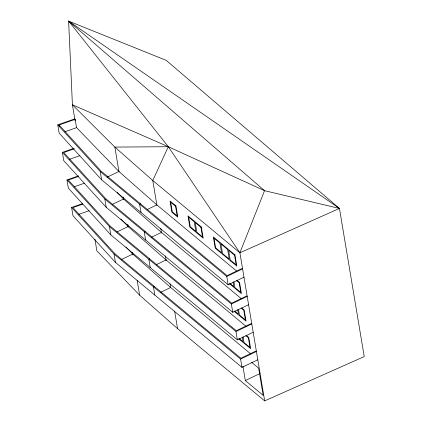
<?xml version="1.0" encoding="UTF-8"?>
<svg xmlns="http://www.w3.org/2000/svg" width="422" height="422" viewBox="0 0 422 422"><rect width="100%" height="100%" fill="white"/><g stroke="black" fill="none" stroke-linecap="round" stroke-linejoin="round"><path stroke-width="0.63" d="M68.617 21.1L339.446 208.447L239.896 252.778L168.315 146.724L68.617 21.1L166.205 60.351L339.446 208.447L364.233 356.569L264.684 400.9L239.896 252.778L264.547 190.675L68.617 21.1L72.42 104.793L75.095 120.787M107.172 177.14L118.935 171.485L156.852 204.897L236.869 271.277M112.368 204.39L123.54 199.02L161.457 232.432L241.474 298.813M140.479 203.789L139.635 204.195L141.027 212.503M147.056 209.602L156.852 204.897M116.973 231.926L128.151 226.556L166.068 259.968L246.084 326.348M145.089 231.325L144.245 231.731L145.632 240.039M151.662 237.138L161.457 232.432M121.583 259.461L132.761 254.091L170.673 287.503L250.689 353.884M149.694 258.86L148.85 259.266L150.243 267.574M156.272 264.673L166.068 259.968M154.304 286.396L153.46 286.802L154.848 295.11M160.877 292.209L170.673 287.503M75.153 119.373L74.773 118.867L57.767 124.838L100.225 171.501L226.762 276.479L242.592 268.872L242.059 268.434L227.078 275.635L101.095 171.121L59.133 124.991L75.153 119.373L76.54 127.676L64.835 131.785M57.767 124.838L59.159 133.141L101.612 179.809L228.154 284.781L243.979 277.18M73.919 148.322L62.377 152.374L104.83 199.036L231.372 304.014L247.197 296.408L246.67 295.97L231.683 303.17L105.706 198.656L63.738 152.532L74.214 148.855M62.377 152.374L63.764 160.677L106.223 207.344L232.759 312.317L248.59 304.716M78.524 175.858L66.982 179.909L109.44 226.572L235.977 331.55L251.807 323.943L251.275 323.505L236.294 330.706L110.311 226.192L68.348 180.067L78.207 176.607M66.982 179.909L68.375 188.212L110.828 234.88L237.37 339.852L253.195 332.251M82.527 203.604L71.592 207.445L114.051 254.107L240.587 359.085L256.412 351.479L255.885 351.041L240.904 358.241L114.921 253.727L72.953 207.603L82.812 204.142M71.592 207.445L72.98 215.747L115.438 262.415L241.975 367.388L257.805 359.787M242.93 366.301L245.319 380.575L259.984 373.528M69.44 159.321L79.916 155.644M74.05 186.856L84.527 183.18M78.656 214.392L89.132 210.715M339.446 208.447L264.547 190.675L168.315 146.724L72.42 104.793L114.853 147.083L152.769 180.495L239.896 252.778M237.043 280.313L239.554 282.402L241.431 293.622L229.368 283.616M236.193 280.308L239.158 282.766L240.767 292.372L234.832 287.451L233.867 281.69M230.011 283.452L233.841 286.628L233.086 282.144M241.648 307.849L244.164 309.938L246.042 321.158L233.978 311.151M241.294 308.255L243.768 310.307L245.377 319.913L239.438 314.986L238.477 309.226M234.616 310.988L238.446 314.163L237.697 309.679M246.258 335.384L248.769 337.473L250.647 348.693L238.583 338.687M245.905 335.791L248.373 337.843L249.982 347.448L244.048 342.522L243.083 336.761M239.227 338.523L243.056 341.699L242.302 337.215M251.676 362.377L258.623 368.137L263.18 395.393L245.319 380.575M94.913 239.205L96.87 250.895L139.64 295.205L177.556 328.617L264.684 400.9M118.935 171.485L76.166 127.175L76.54 127.676M117.174 192.421L123.54 199.02M120.871 219.013L128.151 226.556M125.935 247.018L132.761 254.091M226.762 276.479L228.154 284.781M231.372 304.014L232.759 312.317M235.977 331.55L237.37 339.852M240.587 359.085L241.975 367.388M156.9 205.187L152.769 180.495L168.315 146.724L114.853 147.083L118.983 171.77M160.814 228.582L161.573 233.129M165.382 255.869L166.141 260.421M170.055 283.811L170.71 287.709M174.624 311.104L177.556 328.617M123.224 197.106L123.657 199.706M127.787 224.393L128.225 226.994M132.466 252.33L132.898 254.925M137.139 280.266L139.64 295.205M100.225 171.501L101.612 179.809M104.83 199.036L106.223 207.344M109.44 226.572L110.828 234.88M114.051 254.107L115.438 262.415M59.133 124.991L59.344 126.273M175.942 205.915L170.008 200.993L171.886 212.213L177.82 217.135L175.942 205.915M201.32 226.967L187.969 215.895L189.847 227.115L203.198 238.193L201.32 226.967M234.948 254.862L213.332 236.932L215.209 248.157L236.826 266.087L234.948 254.862M175.547 206.284L170.673 202.238L172.281 211.844L177.156 215.89L175.547 206.284M194.252 221.798L188.634 217.14L190.243 226.746L195.861 231.404L194.252 221.798M200.925 227.337L195.244 222.626L196.852 232.232L202.534 236.942L200.925 227.337M219.931 243.104L213.996 238.182L215.605 247.788L221.539 252.709L219.931 243.104M227.622 249.486L220.922 243.927L222.531 253.532L229.23 259.092L227.622 249.486M234.553 255.231L228.618 250.309L230.222 259.915L236.156 264.837L234.553 255.231"/></g></svg>
